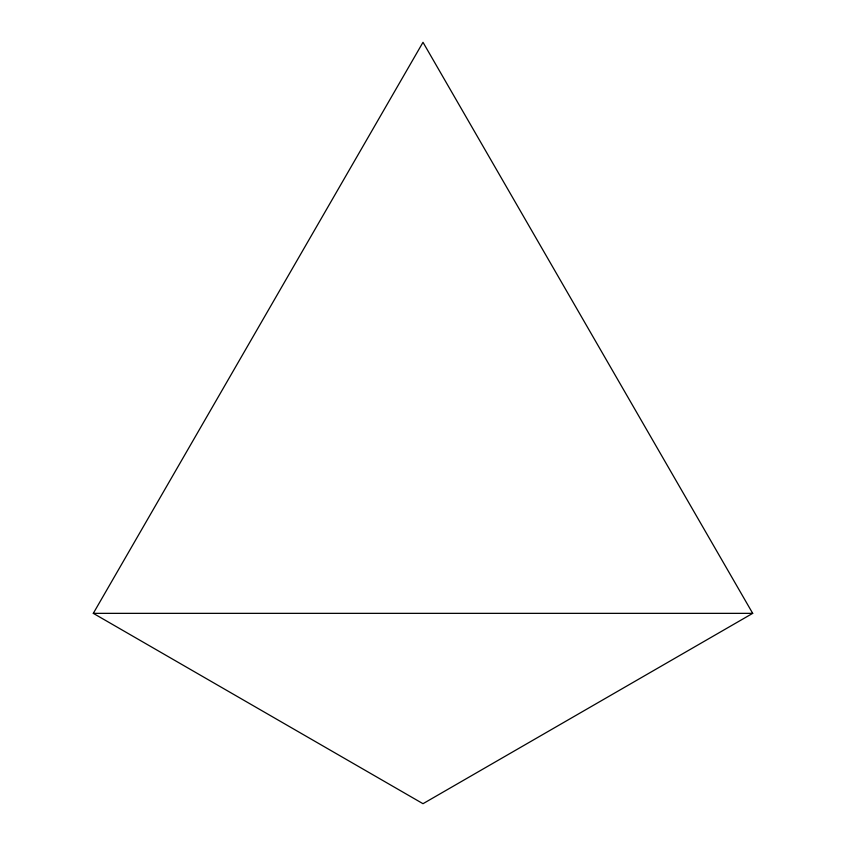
<?xml version="1.0" encoding="UTF-8"?>
<svg xmlns="http://www.w3.org/2000/svg" width="846" height="846" viewBox="0 0 846 846"><rect width="100%" height="100%" fill="white"/><g stroke="black" fill="none" stroke-linecap="round" stroke-linejoin="round"><path stroke-width="1.27" d="M93.303 613.35L423 42.3L752.697 613.35L423 803.7L93.303 613.35L752.697 613.35"/></g></svg>
